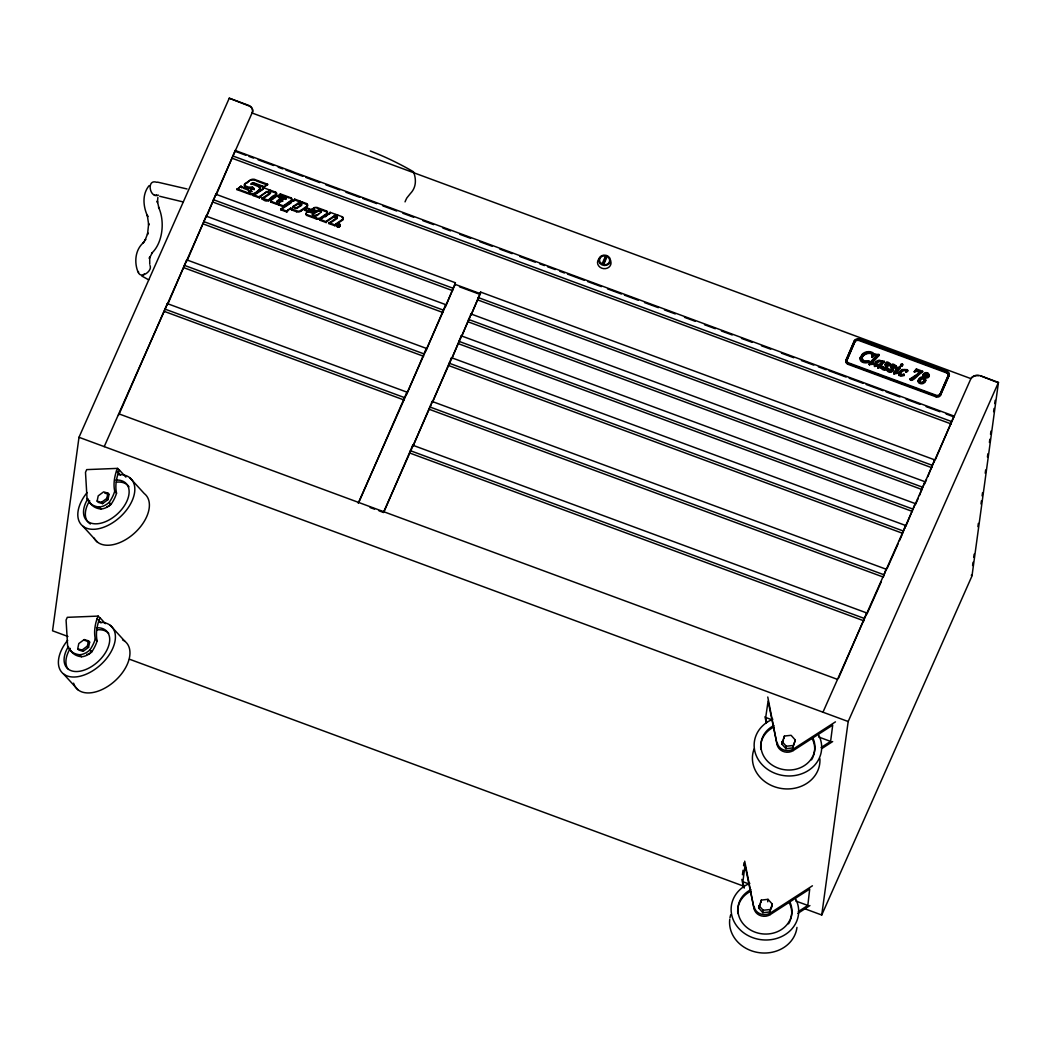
<?xml version="1.0" encoding="UTF-8"?>
<svg xmlns="http://www.w3.org/2000/svg" width="1051" height="1051" viewBox="0 0 1051 1051"><rect width="100%" height="100%" fill="white"/><g stroke="black" fill="none" stroke-linecap="round" stroke-linejoin="round"><path stroke-width="1.5" d="M150.004 265.456C152.894 271.5 139.192 279.881 138.377 271.539M882.985 366.707C888.818 377.007 880.883 355.869 890.381 363.817L890.276 364.631C889.277 367.981 887.464 359.718 886.558 364.513C890.276 368.375 883.628 371.423 881.461 367.614C883.274 364.868 882.827 368.783 882.787 366.563M888.712 368.822C894.546 379.122 886.61 357.984 896.109 365.932L896.004 366.746C895.005 370.097 893.179 361.846 892.286 366.628C896.056 370.635 889.75 374.76 887.07 370.543L887.175 369.729C889.001 366.983 888.555 370.898 888.515 368.678M924.407 376.166L925.55 374.169L927.98 375.352M895.728 372.882L900.116 368.1L899.328 367.614M896.358 368.809L896.28 367.574L900.234 367.035L895.833 372.067L897.725 372.054L897.804 373.302L894.046 373.893L893.862 372.448C899.538 364.552 898.999 367.206 894.44 372.382M338.251 226.28L338.343 225.177L337.923 225.742M292.822 206.797L295.305 207.98A1.59 1.393 7.8 0 0 296.632 207.756L301.755 204.446L299.496 203.04A1.997 1.747 7.8 0 0 297.88 203.316L293.36 206.259A1.997 1.747 7.8 0 0 292.822 206.797L292.717 207.612M312.278 214.916L313.316 213.287C310.925 220.368 327.794 209.096 318.716 210.988C321.553 210.121 321.317 214.746 321.081 211.015M860.322 357.327C858.667 362.45 865.315 363.817 868.862 362.267L868.757 360.821L863.948 360.808L862.135 358.575M798.313 911.585L807.825 905.437L809.704 889.054L770.199 914.62A10.129 8.868 6.8 0 1 754.079 908.734L745.041 865.354L742.886 881.736L744.213 888.134M878.912 354.463L871.424 362.976L873.223 363.002L873.118 363.804L871.292 363.961L878.925 355.593L878.912 354.463L875.562 354.305L875.102 355.514L876.376 356.184L871.187 361.964M877.848 367.771C882.104 362.582 871.791 368.52 877.467 362.595C885.008 358.286 880.265 367.653 875.023 366.011L874.182 364.434L875.759 361.833A7.199 6.306 7.8 0 1 878.964 360.243L884.246 361.439L880.015 365.958L881.736 366.116L881.776 367.351L878.097 367.995L879.188 365.84M754.079 908.734L744.712 861.176M758.638 907.998L761.344 900.076L768.018 899.341L772.275 904.07L771.986 906.514L769.555 911.979L762.881 912.715L758.638 907.998L760.451 903.886M761.055 902.52L761.344 900.076M762.881 912.715L763.171 910.271L758.927 905.555M767.729 901.784L768.018 899.341M769.555 911.979L772.275 904.07M770.199 914.62L770.383 912.991L812.423 885.796M906.001 372.067C906.606 364.539 895.045 377.112 903.939 374.156L904.215 374.681C901.929 376.481 896.739 375.023 899.472 371.673A7.488 6.556 7.8 0 1 902.152 369.545L907.171 369.637L907.683 371.016L906.001 372.067C905.936 368.257 899.853 371.909 900.208 374.511M742.44 874.76L743.031 870.254M743.609 865.735L743.99 862.726M821.107 747.537L830.605 741.402L832.707 725.111L793.216 750.585A10.129 8.868 7.6 0 1 777.109 744.647L768.084 701.175L765.693 717.478L766.691 722.287M777.109 744.647L767.769 697.01M781.681 743.924L784.427 736.028L791.101 735.306L795.344 740.049L792.599 747.957L785.925 748.68L781.681 743.924L783.494 739.825M784.099 738.459L784.427 736.028M785.925 748.68L786.253 746.236L781.997 741.494M792.599 747.957L795.344 740.049M793.216 750.585L793.426 748.969L835.44 721.866M251.872 108.319A6.188 5.413 7.8 0 1 252.004 113.403L252.056 112.996A6.188 5.413 7.8 0 0 248.745 105.402L229.263 98.203L78.996 437.295L52.55 630.797L67.934 636.486M118.54 415.421L118.763 413.805L837.502 679.393M119.197 413.936L167.345 303.608L406.921 392.141L406.592 394.559M167.24 304.422L167.345 303.608M167.661 304.567L186.736 259.86L426.312 348.38L425.983 350.811L445.703 304.632L206.127 216.099L187.052 260.806M186.618 260.661L186.736 259.86M206.009 216.913L206.127 216.099M206.456 217.031L215.823 194.225L455.398 282.745L455.07 285.176M215.705 195.026L215.823 194.225M229.263 98.203L248.693 105.809A6.188 5.413 7.8 0 1 250.191 106.585M216.138 195.184L235.201 150.464L953.953 416.051L953.835 416.866L946.15 414.015M235.201 150.464L235.096 151.278L245.868 155.259M269.069 190.625L269.187 189.811L263.289 187.63A1.603 1.406 7.8 0 1 262.803 188.72L254.605 194.133A3.56 3.114 7.8 0 1 253.133 194.685L253.015 195.499A3.56 3.114 7.8 0 0 254.487 194.947L262.684 189.535A1.603 1.406 7.8 0 0 263.17 188.444L263.525 187.091A1.379 1.209 7.8 0 0 262.658 186.106L253.317 182.664L251.281 183.649L259.4 187.052A1.511 1.327 7.8 0 1 259.768 189.285L254.145 194.041A4.729 4.138 7.8 0 1 249.81 194.343L236.895 189.574L241.047 186.093A1.498 1.314 7.8 0 0 241.901 186.855L248.102 189.154L248.535 190.638M236.895 189.574L241.047 186.093M241.796 187.669L241.901 186.855M253.974 189.6A2.417 2.115 7.8 0 0 252.266 187.984A3.547 3.114 7.8 0 0 249.442 188.274L244.949 186.618L245.054 185.804A1.616 1.419 7.8 0 1 245.29 183.439L250.703 179.8A4.624 4.046 7.8 0 1 254.881 179.537L267.663 184.267L263.42 187.893A1.379 1.209 7.8 0 0 262.553 186.92L253.278 183.491L251.176 184.464M245.29 183.439L245.185 184.24A1.616 1.419 7.8 0 0 244.949 186.618M247.655 188.983L247.55 189.797L243.228 188.195M249.442 188.274L249.547 187.459A3.547 3.114 7.8 0 1 252.385 187.183A2.417 2.115 7.8 0 1 254.132 189.548L252.135 188.247L250.637 189.995A1.603 1.406 7.8 0 0 250.677 191.19L250.795 190.376A1.603 1.406 7.8 0 1 250.755 189.18M250.703 179.8L246.538 183.334M250.007 192.202L250.112 191.387A2.378 2.089 7.8 0 1 248.64 189.837M249.81 194.343L249.928 193.529L237.001 188.76M251.294 184.293L251.399 183.491M250.637 189.995L251.583 188.444M252.595 183.544L252.634 182.769M252.266 187.984L252.385 187.183M253.422 183.544L253.541 182.729M252.936 188.51L252.726 189.246M254.776 180.352L254.881 179.537M254.145 194.041L259.768 189.285M254.487 194.947L254.605 194.133M259.4 187.052L259.295 187.866A1.511 1.327 7.8 0 1 259.65 190.1M253.015 195.499L259.479 197.89L259.886 196.327L266.928 191.532L270.567 192.451L263.63 197.404A2.785 2.444 7.8 0 1 261.962 197.956L261.844 198.757C269.765 205.011 268.018 196.642 275.94 194.777A1.708 1.498 7.8 0 0 275.585 192.136L270.527 190.27A1.813 1.59 7.8 0 0 268.583 190.389L269.187 189.811M259.466 197.811L259.939 196.274M262.553 186.92L262.658 186.106M262.684 189.535L262.803 188.72M263.63 197.404L263.525 198.219L269.24 194.448M259.833 197.089L266.849 191.584M270.422 192.346L270.383 193.686L267.926 192.28L268.031 191.466M268.439 201.109L268.99 199.414M270.422 191.072L270.527 190.27M285.793 199.178C286.778 196.931 282.969 201.542 279.421 196.957A4.835 4.23 7.8 0 0 274.758 197.036L270.974 200.255L273.431 198.652M271.289 201.437L276.623 203.408A2.825 2.47 7.8 0 0 278.279 203.513L279.29 203.316L278.173 204.328A2.825 2.47 7.8 0 1 276.518 204.209L271.171 202.239L271.289 201.437A1.366 1.196 7.8 0 1 271.092 199.454M274.758 197.036L274.653 197.851A4.835 4.23 7.8 0 1 275.007 197.68M275.585 192.136L275.48 192.937L271.684 191.545M268.885 200.229L275.94 194.777M276.518 204.209L276.623 203.408M277.477 201.411L277.372 202.226L277.346 200.767L279.395 199.493L282.811 200.61L280.052 202.265L277.346 200.767M279.29 203.316L278.344 204.853L283.823 206.876L291.508 200.255A1.734 1.511 7.8 0 0 290.864 197.785L280.341 193.896L277.898 196.301A2.627 2.299 7.8 0 1 279.238 196.471L285.609 198.849M278.173 204.328L278.279 203.513M279.238 196.471L279.343 195.657A2.627 2.299 7.8 0 0 278.003 195.486M283.205 199.217L279.303 197.772L279.421 196.957M277.228 201.569L279.106 199.572M280.223 194.698L280.341 193.896M282.706 201.411L279.894 200.373L280 199.572M286.857 212.013L286.962 211.212A2.207 1.931 7.8 0 1 287.79 210.055L290.904 208.072L287.685 210.87A2.207 1.931 7.8 0 0 286.857 212.013L280.696 209.74L280.814 208.939L293.925 200.255A1.944 1.708 7.8 0 0 294.661 199.125L300.126 201.148L300.021 201.95M283.823 206.876L284.282 205.155L291.508 200.255M284.256 205.904L284.361 205.09M285.675 199.467L285.78 198.652M287.685 210.87L287.79 210.055M290.864 197.785L290.759 198.6A1.734 1.511 7.8 0 1 291.403 201.069M307.444 205.3A1.642 1.445 7.8 0 1 306.905 206.876L300.783 211.198A4.362 3.81 7.8 0 1 296.487 211.724L291.718 209.95L291.823 209.149A1.458 1.274 7.8 0 1 290.904 208.072M292.953 207.953L293.058 207.139M293.925 200.255L293.82 201.069A1.944 1.708 7.8 0 0 294.543 199.926L294.661 199.125M292.756 207.559A1.997 1.747 7.8 0 1 293.255 207.073L293.36 206.259M295.2 208.781L295.305 207.98M296.632 207.756L296.527 208.571L301.637 205.26L299.377 203.841A1.997 1.747 7.8 0 0 297.775 204.13L293.255 207.073M296.487 211.724L296.605 210.909A4.362 3.81 7.8 0 0 300.901 210.384L307.01 206.075A1.642 1.445 7.8 0 0 306.59 203.579L301.821 201.805A3.258 2.851 7.8 0 0 299.863 201.753L300.126 201.148M297.775 204.13L297.88 203.316M299.377 203.841L299.496 203.04M301.558 203.815L301.295 205.497M301.821 201.805L301.703 202.62L306.485 204.38L306.59 203.579M300.783 211.198L300.901 210.384M313.973 213.747L316.298 211.422L313.973 213.747L304.567 210.266L304.672 209.464A3.35 2.93 7.8 0 1 308.574 208.571L316.955 211.724L318.716 210.988M306.905 206.876L307.01 206.075M327.386 212.88A1.577 1.379 7.8 0 1 326.848 214.154L320.686 218.411A4.546 3.981 7.8 0 1 316.39 218.976L306.839 215.442L306.958 214.627A1.379 1.209 7.8 0 1 306.603 212.525L308.258 211.422L308.14 212.236M308.574 208.571L308.469 209.372L316.193 212.236M311.766 209.806L313.802 207.783A5.137 4.493 7.8 0 1 317.244 207.559L326.506 210.988A1.577 1.379 7.8 0 1 326.966 213.353L326.848 214.154M312.528 215.205L312.515 213.879M313.802 207.783L313.684 208.597A5.137 4.493 7.8 0 1 314.801 208.282M315.195 216.191L315.3 215.376M317.244 207.559L317.126 208.374L326.401 211.79L326.506 210.988M316.338 215.258L316.233 216.072L318.598 214.404M316.955 211.724L318.689 210.147M316.39 218.976L316.509 218.161A4.546 3.981 7.8 0 0 320.791 217.596L326.966 213.353M317.928 211.12L318.033 210.305M337.318 218.109L333.798 216.887L326.94 221.446A2.076 1.813 7.8 0 0 326.191 222.549L319.727 220.158L319.846 219.344A4.151 3.639 7.8 0 0 321.461 218.7L329.449 213.327A1.997 1.747 7.8 0 0 330.159 212.328L335.913 214.457L335.808 215.258M320.686 218.411L320.791 217.596M321.356 219.514L321.461 218.7M326.191 222.549L326.296 221.735A2.076 1.813 7.8 0 1 327.045 220.644L333.916 216.086L337.371 217.15L330.592 222.063A3.258 2.851 7.8 0 1 328.766 222.654L328.661 223.456L334.98 225.794A2.838 2.483 7.8 0 1 335.913 224.612L342.468 220.171A1.708 1.498 7.8 0 0 343.112 218.516M326.94 221.446L327.045 220.644M325.35 216.821L329.449 213.327M330.159 212.328L330.04 213.13A1.997 1.747 7.8 0 1 329.344 214.128M330.592 222.063L330.474 222.878A3.258 2.851 7.8 0 1 328.661 223.456M333.403 217.11L333.601 216.23M334.73 216.913L334.849 216.099M334.98 225.794L335.098 224.98A2.838 2.483 7.8 0 1 336.018 223.81L342.587 219.37A1.708 1.498 7.8 0 0 342.206 216.729L337.713 215.061A2.522 2.207 7.8 0 0 335.308 215.021L335.913 214.457M335.913 224.612L336.018 223.81M336.977 217.741L337.095 216.94M337.713 215.061L337.594 215.875A2.522 2.207 7.8 0 0 336.806 215.626M337.975 224.415C340.353 223.14 338.264 227.226 339.394 224.796M337.87 226.136L338.842 224.717A1.353 1.182 7.8 0 1 339.42 226.517A1.353 1.182 7.8 0 1 337.279 226.49A1.353 1.182 7.8 0 1 337.778 224.678M339.302 225.4L339.328 224.599M342.206 216.729L342.087 217.531A1.708 1.498 7.8 0 1 342.823 218.03M342.468 220.171L342.587 219.37M358.338 502.339L358.233 503.14L455.175 284.374L480.399 293.689L470.703 315.563L470.927 313.947L924.867 481.686L924.538 484.117M379.004 510.812L383.444 512.454L383.562 511.653M358.785 502.47L406.921 392.141M383.996 511.798L412.754 445.217L866.694 612.943L866.589 613.758M407.249 393.087L426.312 348.38M412.531 446.833L412.754 445.217M413.082 446.163L432.145 401.456L886.085 569.195L885.98 570.01M432.145 401.456L431.922 403.072L458.591 342.915M445.374 307.05L445.703 304.632M446.031 305.565L455.398 282.745M432.46 402.415L451.536 357.708L905.476 525.434L905.147 527.865M451.313 359.324L451.536 357.708M451.864 358.641L461.231 335.821L915.171 503.56L915.066 504.375M461.008 337.437L461.231 335.821M461.56 336.767L470.927 313.947M471.255 314.88L480.622 292.073L934.562 459.812L934.234 462.23M480.399 293.689L480.622 292.073M604.102 263.854L604.982 257.377L606.558 257.955L604.102 263.499L602.525 262.908L604.982 257.377M845.95 360.375L854.542 340.419A4.546 3.981 7.8 0 1 858.903 338.842L947.174 371.463A3.311 2.903 7.8 0 1 949.106 375.365L940.514 395.321A3.534 3.1 7.8 0 1 936.152 396.884L847.881 364.263A3.626 3.166 7.8 0 1 845.95 360.375L854.542 340.419M936.454 396.201L848.183 363.58A3.337 2.917 7.8 0 1 846.738 360.664L855.33 340.708A3.784 3.311 7.8 0 1 858.601 339.526L947.056 372.277A3.311 2.903 7.8 0 1 949 376.166M847.881 364.263L847.999 363.462A3.626 3.166 7.8 0 1 846.055 359.56M848.183 363.58L848.302 362.779A3.337 2.917 7.8 0 1 846.843 359.849M846.738 360.664L855.33 340.708M855.212 341.522A3.784 3.311 7.8 0 1 858.496 340.34L858.601 339.526M858.903 338.842L858.798 339.657A4.546 3.981 7.8 0 0 857.958 339.604M868.757 360.821L868.862 362.267M873.223 363.002L873.315 364.25L869.23 364.605L869.913 362.674L876.481 355.369L875.207 354.699M869.532 364.828L869.322 363.449M860.217 358.141L862.398 354.029A9.512 8.329 7.8 0 1 866.733 351.835L868.362 351.638A7.265 6.359 7.8 0 1 873.158 352.939L874.445 354.91L871.713 356.998C875.522 347.868 856.788 354.91 863.16 361.268M871.292 363.961L871.424 362.976M871.41 364.066L871.529 363.252M872.343 357.274L874.55 354.108M875.102 355.514L875.562 354.305M876.376 356.184L876.481 355.159M875.785 365.971C876.731 355.212 888.949 363.909 875.759 364.868M875.982 366.129L876.1 365.314M878.097 367.995L877.953 366.97M881.776 367.351L879.989 367.154L879.963 366.208M886.44 363.554C889.067 367.679 885.612 373.039 881.342 368.428L881.461 367.614M882.078 362.385L882.183 361.57M879.989 367.154L884.219 361.216M888.791 365.669L888.673 363.449M889.199 365.814L890.381 363.817M892.627 368.375L892.168 365.682M894.519 367.784L894.401 365.564M893.757 373.63L893.862 372.448M894.046 373.893L893.875 372.829M894.927 367.929L896.109 365.932M804.816 908.76L821.737 915.014L848.183 721.525L998.45 382.433L980.438 375.772A7.817 6.845 7.8 0 0 970.809 378.583L252.056 112.996L184.805 264.76M894.151 373.079L897.291 372.921L897.396 372.12M897.896 368.441L898.001 367.627M897.291 372.921L897.567 372.08M898.001 368.691L898.119 367.732M897.804 373.302L897.725 372.054M838.58 678.079L866.694 612.943M904.215 374.681L904.11 375.496L900.471 376.166L898.933 374.445M899.892 367.679L899.998 366.865M899.039 375.562L899.157 374.747M900.116 368.1L900.234 367.035M902.402 364.08C903.637 366.773 898.947 366.983 901.062 364.132L901.574 363.896C904.123 363.791 901.075 367.062 900.654 364.855M900.602 365.958L900.707 365.157M900.746 366.221L900.865 365.406M900.996 366.379L901.101 365.564M900.339 374.997L900.444 374.182M901.403 366.431L901.508 365.617M902.467 365.682L902.573 364.303M903.939 374.156L904.11 375.496M906.514 372.251L907.801 370.215M914.79 372.001L916.367 370.464L920.663 371.949L910.192 378.833C912.15 383.786 919.205 372.869 922.542 372.12L922.66 371.305L916.433 368.98L914.186 371.778L916.708 371.331L920.558 372.75L911.637 378.675M886.085 569.195L883.339 577.091L429.386 409.351M910.14 379.884L910.192 378.833M910.862 380.107L910.245 379.083M911.086 380.186L910.981 379.293M911.27 380.278L911.191 379.385M911.585 380.423L911.388 379.464M914.186 371.778L916.433 368.98M920.991 378.242L923.212 377.861L923.159 374.169L924.959 372.763A3.941 3.442 7.8 0 1 928.283 373.223L929.334 375.102A2.917 2.562 7.8 0 1 928.926 376.087A2.536 2.22 7.8 0 1 927.718 376.967L925.064 377.454L925.563 380.278M905.476 525.434L902.717 533.343L448.777 365.603M905.804 526.38L915.171 503.56M919.467 495.546L924.867 481.686M936.152 396.884L936.27 396.069A3.534 3.1 7.8 0 0 940.632 394.506L949.106 375.365M939.725 395.018L948.317 375.076A2.549 2.233 7.8 0 0 946.872 372.146L946.754 372.96A2.549 2.233 7.8 0 1 948.212 375.877L939.725 395.018A3.6 3.153 7.8 0 1 937.991 396.096M940.514 395.321L940.632 394.506M927.836 476.655L934.562 459.812M947.056 372.277L947.174 371.463M948.212 375.877L948.317 375.076M935.535 459.287L953.953 416.051M980.438 375.772L998.397 382.827M972.595 565.517L973.042 562.272M973.699 557.411L974.146 554.179M977.903 526.656L978.35 523.411M981.003 503.981L981.45 500.749M982.107 495.888L982.554 492.643M985.207 473.213L985.654 469.981M987.428 457.027L987.874 453.782M989.411 442.458L989.858 439.213M990.528 434.352L990.962 431.12M993.629 411.69L994.062 408.445M994.732 403.584L995.166 400.352M998.45 382.433L972.004 575.922L821.737 915.014M157.886 197.365L157.4 202.501L157.348 200.991L159.016 208.453L158.543 207.126C165.296 221.814 162.524 243.438 151.541 253.357M97.126 501.091L98.216 495.849L103.615 491.868L107.925 493.129L109.068 494.39L107.977 499.632L102.578 503.613L98.282 502.352L97.126 501.091L101.435 502.365L102.578 503.613M101.435 502.365L106.821 498.384L107.925 493.129M77.708 648.809L78.799 643.554L84.198 639.573L88.507 640.847L89.65 642.108L88.56 647.35L83.16 651.331L78.864 650.057L77.708 648.809L82.017 650.07L83.16 651.331M82.017 650.07L87.404 646.089L88.507 640.847M900.549 365.656L901.469 364.697M893.35 369.65L890.828 371.489L887.175 369.729M925.695 380.186L925.025 382.301L923.067 383.536A4.861 4.257 7.8 0 1 920.571 383.668C915.395 382.748 919.073 375.851 923.317 377.059M917.943 380.935L920.111 378.531M862.056 358.575C861.846 353.504 874.445 350.692 871.713 356.998M104.22 446.622L184.201 266.126M117.607 468.378L86.707 469.613L85.499 472.346L87.049 498.489A34.105 20.6 -42.5 0 0 99.122 507.029A13.532 8.172 -42.5 0 0 109.212 502.378A33.106 19.995 -42.5 0 0 114.717 491.198A55.926 33.777 -42.5 0 1 116.49 470.901L117.607 468.378L119.433 470.375M98.19 616.096L67.29 617.331L66.082 620.064L67.632 646.194A34.105 20.6 -42.5 0 0 79.705 654.747A13.532 8.172 -42.5 0 0 89.795 650.083A33.106 19.995 -42.5 0 0 95.299 638.916A55.926 33.777 -42.5 0 1 97.073 618.619L98.19 616.096L100.016 618.08M337.305 225.939L338.041 224.008M383.444 512.454L431.317 404.438M459.195 341.549L470.099 316.929M822.959 712.21L970.756 378.977A7.817 6.845 7.8 0 1 972.503 377.138M867.022 613.902L881.382 581.505M887.057 568.683L898.158 543.643M899.459 540.7L902.073 534.814M915.5 504.493L918.14 498.529M925.195 482.619L926.522 479.637M919.52 380.607L923.409 378.478L923.921 380.357A3.048 2.667 7.8 0 1 923.435 382.144L922.502 382.879A2.273 1.984 7.8 0 1 919.875 382.511M860.493 357.287L862.28 354.831A9.512 8.329 7.8 0 1 863.567 353.872M925.511 380.869L923.185 382.735A4.861 4.257 7.8 0 1 920.676 382.853L918.075 380.764M927.928 375.207L924.814 376.797L924.683 374.301L926.338 373.236L927.928 374.025L927.823 376.022L926.601 377.178M149.084 185.672C141.806 194.501 143.212 206.981 147.81 216.69L147.324 215.324L148.73 225.111L148.677 223.587L147.508 234.412L147.928 232.915L144.88 240.692L145.721 239.378L142.713 243.267M869.794 363.488L869.23 364.605M886.335 364.369L888.555 364.25M892.063 366.484L894.283 366.365M152.329 252.687L149.295 258.441L149.702 256.943L149.741 264.182M922.66 371.305L911.585 379.556M278.344 204.853L279.185 204.13M143.462 242.623L143.882 242.269C134.988 249.507 133.924 262.803 138.351 272.813M881.342 368.428L882.682 367.377M887.07 370.543L888.397 369.492M263.525 187.091L267.663 184.267M280.696 209.74L291.193 202.804M331.801 222.011L337.121 218.529M821.921 748.496L832.668 741.559M797.814 913.411L809.914 905.581M266.731 192.399L267.926 192.28M879.162 365.801L874.432 366.497L874.34 364.369L875.641 362.634A7.199 6.306 7.8 0 1 876.587 361.938M278.988 200.386L279.894 200.373M158.465 195.131C149.544 198.823 146.247 178.854 156.52 182.23M896.175 368.375L897.396 367.968M873.42 363.449L869.65 364.027M895.728 373.052L897.909 372.501M868.967 361.465C865.971 362.437 860.533 362.45 860.23 358.286M924.959 378.268L927.613 377.769A2.536 2.22 7.8 0 0 928.493 377.27A2.917 2.562 7.8 0 0 929.229 375.903L928.178 374.038A3.941 3.442 7.8 0 0 924.854 373.578L923.041 374.984L923.212 377.861M866.615 352.65L868.257 352.453A7.239 6.332 7.8 0 1 872.264 353.307L873.039 353.753M763.171 910.271L769.857 909.535M786.253 746.236L792.927 745.527M877.572 355.291L878.925 355.593M905.266 369.794L902.047 370.359A7.488 6.556 7.8 0 0 899.367 372.488L898.815 375.26M878.216 367.193L881.736 366.116M864.881 361.886L866.011 361.938M154.366 195.039L154.418 195.052A6.766 2.851 -80.3 0 0 155.088 195.433M157.479 182.112L187.039 188.97M159.713 196.274L183.321 201.976M882.525 361.255L878.846 361.045A7.199 6.306 7.8 0 0 877.677 361.399M104.772 493.129L109.068 494.39M86.786 641.255L89.65 642.108M742.886 881.736L748.929 883.944M795.738 901.022L807.825 905.437M765.693 717.478L771.736 719.712M818.532 736.948L830.605 741.402M858.496 340.34L946.754 372.96M848.302 362.779L936.572 395.386A3.6 3.153 7.8 0 0 939.844 394.217M847.999 363.462L936.27 396.069M248.942 156.402L253.567 158.097M258.178 159.805L273.575 165.493M278.187 167.201L282.811 168.909M285.885 170.039L302.819 176.305M305.894 177.435L319.74 182.559M325.902 184.831L339.749 189.955M345.91 192.228L359.757 197.338M362.845 198.481L376.692 203.592M382.853 205.878L396.7 210.988M402.861 213.261L413.634 217.242M422.857 220.657L433.643 224.638M442.865 228.054L450.564 230.892M459.799 234.307L470.572 238.288M479.808 241.704L492.118 246.249M499.816 249.1L512.126 253.646M519.825 256.483L535.209 262.172M539.833 263.88L544.444 265.588M547.532 266.731L555.217 269.568M559.841 271.276L564.453 272.984M567.54 274.114L584.461 280.367M587.548 281.51L601.395 286.634M607.557 288.907L621.404 294.017M624.478 295.16L638.338 300.284M644.486 302.557L658.346 307.667M664.495 309.94L675.268 313.921M684.503 317.336L695.276 321.317M704.512 324.733L715.284 328.713M721.446 330.986L732.219 334.967M741.454 338.383L752.227 342.363M761.463 345.779L770.698 349.182M781.471 353.162L793.781 357.721M801.479 360.559L813.789 365.104M818.401 366.812L826.099 369.663M829.173 370.793L846.108 377.059M849.182 378.189L863.042 383.313M866.116 384.443L883.05 390.696M886.124 391.839L899.971 396.963M906.133 399.235L919.98 404.346M926.141 406.632L939.988 411.742M232.783 155.942L951.523 421.517M232.455 158.359L951.194 423.947M256.194 180.877L267.558 185.068M281.734 195.263L289.248 198.035M294.543 199.926L298.655 201.45M279.343 195.657L285.675 197.995M311.871 208.991L317.074 210.909M245.054 185.804L249.547 187.459M304.672 209.464L314.091 212.933M253.133 194.685L259.597 197.076M261.962 197.956L268.557 200.386M278.449 204.039L283.928 206.075M306.958 214.627L316.509 218.161M319.846 219.344L326.296 221.735M328.766 222.654L335.098 224.98M291.823 209.149L296.605 210.909M280.814 208.939L286.962 211.212M459.523 286.818L478.809 293.952M213.392 199.69L452.981 288.224M478.192 297.538L932.145 465.278M213.064 202.12L452.639 290.654M477.863 299.969L931.803 467.708M203.697 221.564L443.286 310.098M468.496 319.412L922.45 487.152M203.369 223.994L442.944 312.528M468.168 321.842L922.108 489.582M458.801 341.299L912.754 509.026M458.472 343.716L912.413 511.456M184.306 265.325L423.895 353.859M449.105 363.173L903.059 530.913M183.978 267.755L423.566 356.276M971.269 575.225L972.057 575.514M164.915 309.073L404.504 397.606M429.728 406.921L883.668 574.661M164.587 311.503L404.175 400.037M410.337 450.682L864.277 618.422M409.995 453.112L863.948 620.852M370.097 507.528L374.55 509.17M78.996 437.295L848.183 721.525M129.47 659.213L743.28 886.032M916.327 369.781L917.378 370.241M883.339 361.649L884.141 362.253M906.225 370.018L907.683 371.016M148.677 279.842L141.74 275.966M143.462 274.823L143.501 274.85A6.766 1.353 -59.9 0 0 144.381 273.772M250.795 190.376L252.214 191.597A3.77 3.298 7.8 0 1 250.112 191.387M896.004 366.746L892.825 365.367L890.696 366.497C893.324 368.704 890.959 372.869 888.699 369.558M890.276 364.631L887.097 363.252L884.968 364.382C887.596 366.589 885.231 370.753 882.971 367.443M873.775 354.292L874.445 354.91M129.72 477.653L144.289 493.576A33.842 20.442 -42.5 0 1 134.002 533.553A33.842 20.442 -42.5 0 1 94.051 538.046M125.884 477.115L119.525 470.165L118.316 472.897A55.926 33.777 -42.5 0 0 116.543 493.195A33.106 19.995 -42.5 0 1 111.038 504.362A13.532 8.172 -42.5 0 1 100.935 509.026A34.105 20.6 -42.5 0 1 88.875 500.473L87.049 498.489M116.49 470.901L120.431 475.21M114.717 491.198L116.543 493.195M106.821 498.384L107.977 499.632M109.212 502.378L111.038 504.362M99.122 507.029L100.935 509.026M82.911 526.223L97.48 542.145M110.302 625.358L124.872 641.281M105.402 623.663L100.108 617.87L98.899 620.615A55.926 33.777 -42.5 0 0 97.126 640.9A33.106 19.995 -42.5 0 1 91.621 652.08A13.532 8.172 -42.5 0 1 81.518 656.744A34.105 20.6 -42.5 0 1 69.458 648.191M97.073 618.619L101.014 622.928M95.299 638.916L97.126 640.9M84.198 639.573L85.354 640.834M87.404 646.089L88.56 647.35M89.795 650.083L91.621 652.08M79.705 654.747L81.518 656.744M63.494 673.927L78.05 689.85M892.982 369.164L893.205 369.847M925.064 377.454L925.576 381.001M741.861 879.398L743.504 887.254M764.983 716.703L766.284 722.996M919.494 380.423L919.993 381.697A2.273 1.984 7.8 0 0 922.607 382.078L923.553 381.342A3.048 2.667 7.8 0 0 924.026 379.556L923.527 377.677L921.11 378.373L919.625 379.805L919.494 381.907M338.803 225.295L338.816 226.49M370.333 150.963A146.352 68.486 23.9 0 1 412.715 171.339L413.516 171.812A76.421 35.76 23.9 0 1 410.573 193.318L406.882 197.903A164.311 76.881 23.9 0 0 405.042 201.871M854.424 341.233A4.546 3.981 7.8 0 1 857.13 339.67M610.447 260.517A6.766 5.925 7.8 0 1 607.544 268.044A6.766 5.925 7.8 0 1 598.663 265.877A6.766 5.925 7.8 0 1 600.016 257.981M250.834 107.097A6.188 5.413 7.8 0 1 251.399 107.675M973.252 376.665A7.817 6.845 7.8 0 1 974.908 375.969M975.801 375.759A7.817 6.845 7.8 0 1 978.586 375.719M156.652 194.842A6.766 2.851 -80.3 0 1 155.85 195.355M795.778 899.13A33.842 29.612 6.8 0 1 779.08 937.637A33.842 29.612 6.8 0 1 734.439 922.318A33.842 29.612 6.8 0 1 749.836 883.365M796.96 927.402A33.842 29.612 6.8 0 1 759.807 952.758A33.842 29.612 6.8 0 1 729.749 919.323M729.972 917.799A33.842 29.612 6.8 0 1 730.721 914.764M789.524 901.232A27.076 23.687 6.8 0 1 776.991 931.882A27.076 23.687 6.8 0 1 741.218 921.11A27.076 23.687 6.8 0 1 750.953 889.619M789.997 921.031A27.076 23.687 6.8 0 1 788.526 923.829M737.802 913.516A27.076 23.687 6.8 0 1 750.769 891.248M789.34 902.862A27.076 23.687 6.8 0 1 790.562 919.586M770.383 912.991A10.129 8.868 6.8 0 1 754.276 907.105M118.435 474.579A33.842 20.442 -42.5 0 1 130.337 504.309A33.842 20.442 -42.5 0 1 87.929 528.653A33.842 20.442 -42.5 0 1 87.088 492.577M115.886 480.057A27.076 16.356 -42.5 0 1 126.37 502.273A27.076 16.356 -42.5 0 1 94.117 523.753A27.076 16.356 -42.5 0 1 87.864 498.739M90.386 524.015A27.076 16.356 -42.5 0 1 89.69 500.723M116.333 482.173A27.076 16.356 -42.5 0 1 128.997 486.758M110.67 503.902A3.389 2.049 -42.5 0 1 106.821 506.661M99.017 622.297A33.842 20.442 -42.5 0 1 110.92 652.027A33.842 20.442 -42.5 0 1 68.512 676.371A33.842 20.442 -42.5 0 1 67.671 640.295M122.547 639.849A33.842 20.442 -42.5 0 1 114.572 681.258A33.842 20.442 -42.5 0 1 73.596 683.176M96.469 627.775A27.076 16.356 -42.5 0 1 106.952 649.978A27.076 16.356 -42.5 0 1 74.7 671.471A27.076 16.356 -42.5 0 1 68.446 646.444M67.855 668.791A27.076 16.356 -42.5 0 1 70.259 648.441M96.915 629.877A27.076 16.356 -42.5 0 1 108.687 633.359M91.503 650.911A3.389 2.049 -42.5 0 1 86.799 654.287M321.107 219.659A4.151 3.639 7.8 0 1 319.727 220.158M263.276 198.376A2.785 2.444 7.8 0 1 261.844 198.757M291.718 209.95A1.458 1.274 7.8 0 1 290.799 208.886M304.567 210.266A3.35 2.93 7.8 0 1 306.327 209.241M271.171 202.239A1.366 1.196 7.8 0 1 270.685 200.544M278.935 197.614A4.835 4.23 7.8 0 1 279.303 197.772M241.599 187.59A1.498 1.314 7.8 0 1 240.929 186.894M306.839 215.442A1.379 1.209 7.8 0 1 306.314 213.471M275.993 193.239A1.708 1.498 7.8 0 1 275.835 195.578M338.921 224.454A1.642 1.445 7.8 0 1 339.473 226.858A1.642 1.445 7.8 0 1 336.78 226.201A1.642 1.445 7.8 0 1 338.501 224.349M251.557 180.22A4.624 4.046 7.8 0 1 254.434 180.233M249.337 191.834A2.378 2.089 7.8 0 1 248.588 190.809M254.263 193.226A4.729 4.138 7.8 0 1 249.928 193.529M818.768 735.148A33.842 29.638 7.6 0 1 802.071 773.654A33.842 29.638 7.6 0 1 757.456 758.178A33.842 29.638 7.6 0 1 772.853 719.226M819.911 758.717A33.842 29.638 7.6 0 1 781.747 788.539A33.842 29.638 7.6 0 1 754.066 749.048M812.528 737.237A27.076 23.713 7.6 0 1 799.982 767.887A27.076 23.713 7.6 0 1 764.222 756.983A27.076 23.713 7.6 0 1 773.97 725.492M812.962 757.048A27.076 23.713 7.6 0 1 811.503 759.847M760.793 749.363A27.076 23.713 7.6 0 1 773.759 727.108M812.305 738.866A27.076 23.713 7.6 0 1 813.54 755.603M793.426 748.969A10.129 8.868 7.6 0 1 777.32 743.031M605.389 264.734L600.66 262.986A5.071 4.44 7.8 0 1 602.144 256.339A5.071 4.44 7.8 0 1 609.396 259.006A5.071 4.44 7.8 0 1 605.389 264.734M600.003 263.433A5.925 5.189 7.8 0 0 610.119 262.343A5.925 5.189 7.8 0 0 603.681 255.143A5.925 5.189 7.8 0 0 600.003 263.433M337.161 225.847A1.642 1.445 7.8 0 0 339.972 225.545A1.642 1.445 7.8 0 0 338.186 223.535A1.642 1.445 7.8 0 0 337.161 225.847M337.384 225.689A1.353 1.182 7.8 0 0 339.709 225.439A1.353 1.182 7.8 0 0 338.225 223.784A1.353 1.182 7.8 0 0 337.384 225.689M337.332 226.096A1.353 1.182 7.8 0 0 339.644 225.847A1.353 1.182 7.8 0 0 338.172 224.191A1.353 1.182 7.8 0 0 337.332 226.096"/></g></svg>
